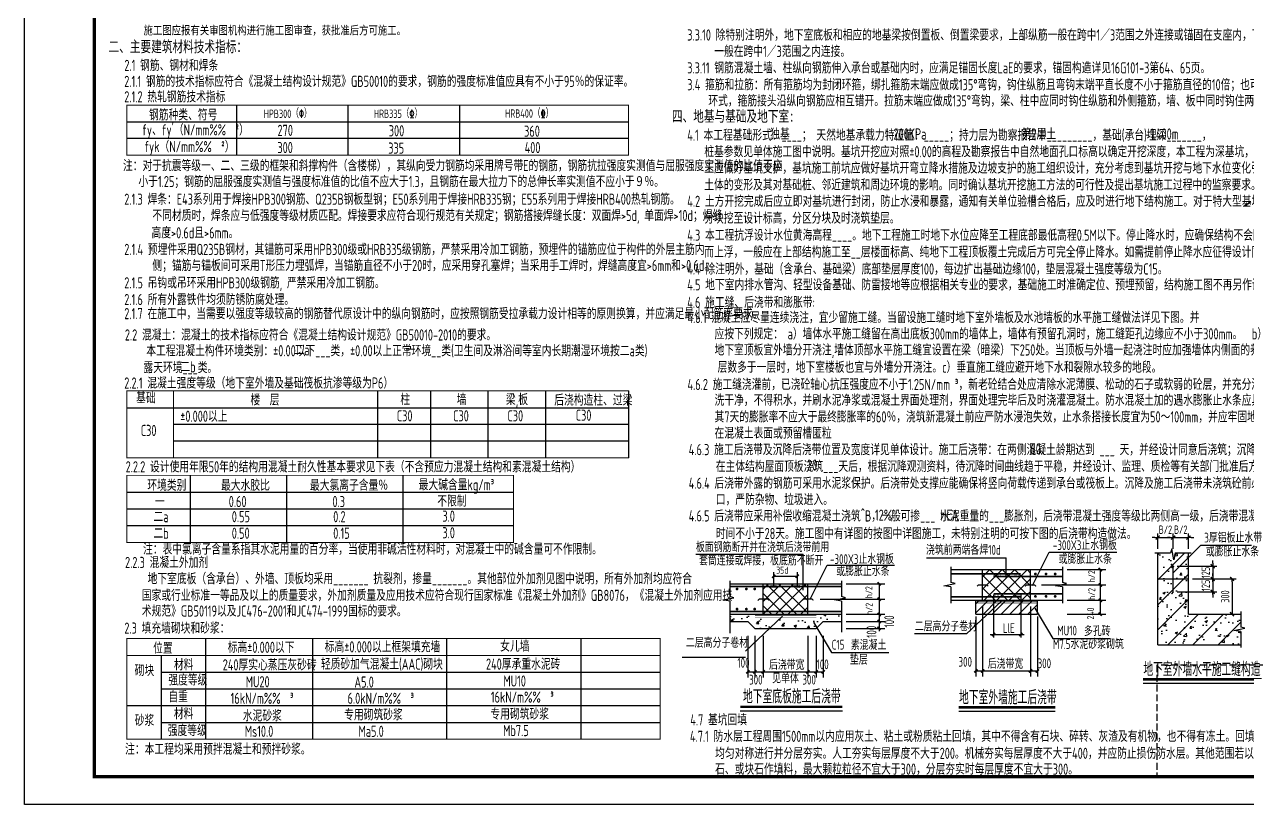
# Model space of a CAD drawing. Extents: x -2331248 to -1198620, y -977263 to -545844.
# Drawn here: x -2273240 to -2229393, y -765608 to -737648 of the extents above; entities that cross this region are included whole.
import ezdxf

# ---------------------------------------------------------------- set-up
doc = ezdxf.new("R2010")
doc.units = 0
doc.header["$LTSCALE"] = 1000
doc.header["$MEASUREMENT"] = 0
doc.linetypes.add('DASH', pattern=[0.35, 0.25, -0.1])
doc.layers.get('0').update_dxf_attribs({"linetype": 'CONTINUOUS'})
for name, color, linetype in [('PUB_TITLE', 4, 'CONTINUOUS'), ('t图框', 222, 'CONTINUOUS'), ('填充', 8, 'CONTINUOUS'), ('结-说明', 7, 'CONTINUOUS')]:
    doc.layers.add(name, color=color, linetype=linetype)
doc.styles.add('SM1', font='tssdeng.shx', dxfattribs={"width": 0.7, "bigfont": 'tssdchn.shx'})
doc.styles.add('SM2', font='SimSun.ttf', dxfattribs={"width": 0.7})
doc.styles.add('SM3', font='SIMHEI.TTF', dxfattribs={"width": 0.8})
doc.styles.add('TSSD_DIMENSION', font='Tssdeng.shx', dxfattribs={"width": 0.7, "bigfont": 'hztxt.shx'})

# ---------------------------------------------------------------- blocks, each defined once
blk = doc.blocks.new('_TSDBK')
blk.add_line((-1, 0), (0, 0))
at = {"const_width": 0.5}
blk.add_lwpolyline([(-0.7, -0.7), (0.7, 0.7)], dxfattribs=at)
blk = doc.blocks.new('ASDDA')
at = {"layer": 't图框', "linetype": 'DASH'}
for p, q in [((-295866, 3065618), (-315866, 3065618)), ((-315866, 3065618), (-315866, 3061618))]:
    blk.add_line(p, q, dxfattribs=at)
at = {"layer": 't图框'}
blk.add_line((-315866, 3061618), (-273366, 3061618), dxfattribs=at)

msp = doc.modelspace()

# ---------------------------------------------------------------- hatches: boundary and pattern name
at = {"layer": '填充'}
h = msp.add_hatch(dxfattribs=at)
h.set_pattern_fill('AR-CONC', color=256, scale=5, style=0)
h.set_pattern_definition([(50, (-1955896.9, 3047503.4), (910.92334, -79.69543), [95.25, -1047.75]), (355, (-1955896.9, 3047503.4), (-176.21413, 955.28321), [76.2, -838.2]), (100.451, (-1955821, 3047496.8), (734.7125, 875.58344), [80.95, -890.45]), (46.1842, (-1955896.9, 3047757.4), (1355.3952, -210.21164), [142.875, -1571.625]), (96.6356, (-1955783.9, 3047739.9), (1187.02117, 1237.1278), [121.425, -1335.675]), (351.184, (-1955896.9, 3047757.4), (1187.02303, 1237.1256), [114.3, -1257.3]), (21, (-1955769.9, 3047693.9), (758.0744, -511.32759), [95.25, -1047.75]), (326, (-1955769.9, 3047693.9), (309.01014, 920.93983), [76.2, -838.2]), (71.4514, (-1955706.7, 3047651.3), (1067.08245, 409.61429), [80.95, -890.45]), (37.5, (-1955896.88, 3047503.4), (15.443016, 422.775194), [0, -828.04, 0, -850.9, 0, -841.375]), (7.5, (-1955896.88, 3047503.4), (334.09831, 500.902874), [0, -485.14, 0, -808.99, 0, -320.675]), (327.5, (-1956180.1, 3047503.4), (677.952976, -28.64372), [0, -317.5, 0, -990.6, 0, -1314.45]), (317.5, (-1956307.1, 3047503.4), (740.64591, 127.132455), [0, -412.75, 0, -657.86, 0, -933.45])])
h.paths.add_polyline_path([(-2232031.1, -756838), (-2232111.1, -756438), (-2232151.1, -756588), (-2232612.8, -756588), (-2232612.8, -757522.6), (-2231512.8, -757522.6), (-2231512.8, -756588), (-2231991.1, -756588)])
h.paths.add_polyline_path([(-2232612.8, -757522.6), (-2232612.8, -758045.2), (-2232062.8, -757738.7), (-2232062.8, -757522.6)], flags=17)
h.paths.add_polyline_path([(-2232062.8, -757738.7), (-2232612.8, -758045.2), (-2232612.8, -759884.1), (-2229634.7, -759884.1), (-2229634.7, -759405.8), (-2229884.7, -759365.8), (-2229484.7, -759285.8), (-2229634.7, -759245.8), (-2229634.7, -758784.1), (-2231512.8, -758784.1), (-2231512.8, -757522.6), (-2232062.8, -757522.6)])
h = msp.add_hatch(dxfattribs=at)
h.set_pattern_fill('ANSI31', color=256, scale=200, style=0)
h.set_pattern_definition([(45, (-1955896.9, 3047503.4), (-449.01281, 449.01281), [])])
h.paths.add_polyline_path([(-2232031.1, -756838), (-2232111.1, -756438), (-2232151.1, -756588), (-2232612.8, -756588), (-2232612.8, -757522.6), (-2231512.8, -757522.6), (-2231512.8, -756588), (-2231991.1, -756588)])
h.paths.add_polyline_path([(-2232062.8, -757522.6), (-2232612.8, -757522.6), (-2232612.8, -759884.1), (-2229634.7, -759884.1), (-2229634.7, -759405.8), (-2229884.7, -759365.8), (-2229484.7, -759285.8), (-2229634.7, -759245.8), (-2229634.7, -758784.1), (-2231512.8, -758784.1), (-2231512.8, -757522.6), (-2231911, -757522.6), (-2232062.8, -757738.7)])
h.paths.add_polyline_path([(-2231911, -757522.6), (-2232062.8, -757738.7), (-2232062.8, -757522.6)], flags=17)
at = {"layer": '结-说明'}
h = msp.add_hatch(dxfattribs=at)
h.set_pattern_fill('ANSI37', color=256, scale=100, style=0)
h.set_pattern_definition([(45, (-1993253, -772235.26), (-224.5064, 224.5064), []), (135, (-1993253, -772235.26), (-224.5064, -224.5064), [])])
h.paths.add_polyline_path([(-2238043.3, -757333.7), (-2238043.3, -757187.7), (-2238888.7, -757187.7), (-2238888.7, -757333.7)])
h.paths.add_polyline_path([(-2238043.3, -757187.7), (-2238043.3, -757436), (-2237168.4, -757436), (-2237168.4, -757187.7)])
h.paths.add_polyline_path([(-2238043.3, -757436), (-2238043.3, -757333.7), (-2238888.7, -757333.7), (-2238888.7, -758167.7), (-2237520.3, -758167.7), (-2237520.3, -758287.7), (-2237168.4, -758287.7), (-2237168.4, -757436)])
h.paths.add_polyline_path([(-2237520.3, -758287.7), (-2237520.3, -758167.7), (-2238496.5, -758167.7), (-2238496.5, -758287.7)], flags=16)
h.paths.add_polyline_path([(-2238496.5, -758287.7), (-2238496.5, -758167.7), (-2238888.7, -758167.7), (-2238888.7, -758287.7)])
h = msp.add_hatch(dxfattribs=at)
h.set_pattern_fill('ANSI37', color=256, scale=100, style=0)
h.set_pattern_definition([(45, (-1992242.94, -772330.07), (-224.5064, 224.5064), []), (135, (-1992242.94, -772330.07), (-224.5064, -224.5064), [])])
h.paths.add_polyline_path([(-2246754.7, -757692.8), (-2246754.7, -757792.8), (-2246479, -757792.8), (-2246479, -757742.8), (-2246377.8, -757742.8), (-2246377.8, -757692.8)])
h.paths.add_polyline_path([(-2246377.8, -757692.8), (-2246377.8, -757742.8), (-2246288.6, -757742.8), (-2246288.6, -757792.8), (-2245632.8, -757792.8), (-2245632.8, -757742.8), (-2245531.6, -757742.8), (-2245531.6, -757692.8)])
h.paths.add_polyline_path([(-2245531.6, -757692.8), (-2245531.6, -757742.8), (-2245442.4, -757742.8), (-2245442.4, -757792.8), (-2245318.4, -757792.8), (-2245318.4, -757692.8)])
h.paths.add_polyline_path([(-2245318.4, -757692.8), (-2245318.4, -757792.8), (-2245154.7, -757792.8), (-2245154.7, -757692.8)])
h.paths.add_polyline_path([(-2245442.4, -757844.5), (-2245632.8, -757844.5), (-2245632.8, -757792.8), (-2246288.6, -757792.8), (-2246288.6, -757844.5), (-2246479, -757844.5), (-2246479, -757792.8), (-2246754.7, -757792.8), (-2246754.7, -758692.8), (-2245154.7, -758692.8), (-2245154.7, -757792.8), (-2245442.4, -757792.8)])
h.paths.add_polyline_path([(-2245154.7, -758792.8), (-2245154.7, -758692.8), (-2246754.7, -758692.8), (-2246754.7, -758792.8)])
h = msp.add_hatch(dxfattribs=at)
h.set_pattern_fill('AR-CONC', color=0, scale=5, style=0)
h.set_pattern_definition([(50, (-2095139.94, -814700.9), (910.9233, -79.6954), [95.25, -1047.75]), (355, (-2095139.9, -814700.9), (-176.214, 955.283), [76.2, -838.2]), (100.451, (-2095064, -814707.55), (734.7125, 875.5834), [80.95, -890.45]), (46.1842, (-2095139.9, -814446.9), (1355.395, -210.212), [142.875, -1571.625]), (96.6356, (-2095027, -814464.4), (1187.021, 1237.128), [121.425, -1335.675]), (351.184, (-2095140, -814446.9), (1187.023, 1237.126), [114.3, -1257.3]), (21, (-2095012.94, -814510.4), (758.0744, -511.3276), [95.25, -1047.75]), (326, (-2095012.9, -814510.4), (309.01, 920.94), [76.2, -838.2]), (71.4514, (-2094949.8, -814553), (1067.0825, 409.6143), [80.95, -890.45]), (37.5, (-2095139.94, -814700.9), (15.443, 422.7752), [0, -828.04, 0, -850.9, 0, -841.375]), (7.5, (-2095139.94, -814700.9), (334.0983, 500.9029), [0, -485.14, 0, -808.99, 0, -320.675]), (327.5, (-2095423.15, -814700.9), (677.953, -28.6437), [0, -317.5, 0, -990.6, 0, -1314.45]), (317.5, (-2095550.15, -814700.9), (740.646, 127.1325), [0, -412.75, 0, -657.86, 0, -933.45])])
h.paths.add_polyline_path([(-2247054.7, -758902.6), (-2247054.7, -758792.8), (-2247954.7, -758792.8), (-2247954.7, -759042.8), (-2247304.7, -759042.8), (-2247054.7, -759292.8), (-2246528.6, -759292.8), (-2246118.4, -758902.6)])
h.paths.add_polyline_path([(-2246118.4, -758902.6), (-2246528.6, -759292.8), (-2244854.7, -759292.8), (-2244604.7, -759042.8), (-2243954.7, -759042.8), (-2243954.7, -758792.8), (-2244854.7, -758792.8), (-2244854.7, -758902.6)])

# ---------------------------------------------------------------- linework, layer by layer
at = {"color": 0, "linetype": 'ByBlock'}
for p, q in [((-2232612.8, -756438), (-2232612.8, -755890.3)), ((-2232062.8, -756438), (-2232062.8, -755890.3)), ((-2232062.8, -756438), (-2232062.8, -755890.3)), ((-2231512.8, -756438), (-2231512.8, -755890.3)), ((-2232712.8, -756040.3), (-2232812.8, -756040.3)), ((-2232612.8, -756040.3), (-2232062.8, -756040.3)), ((-2232162.8, -756040.3), (-2232262.8, -756040.3)), ((-2232062.8, -756040.3), (-2231512.8, -756040.3)), ((-2231962.8, -756040.3), (-2231862.8, -756040.3)), ((-2231412.8, -756040.3), (-2231312.8, -756040.3)), ((-2231912.8, -757060.4), (-2230491.3, -757060.4)), ((-2230641.3, -756960.4), (-2230641.3, -756860.4)), ((-2230641.3, -757060.4), (-2230641.3, -757522.6)), ((-2231362.8, -757522.6), (-2230491.3, -757522.6)), ((-2231362.8, -757522.6), (-2230491.3, -757522.6)), ((-2231212.8, -757522.6), (-2229797.1, -757522.6)), ((-2230641.3, -757422.6), (-2230641.3, -757322.6)), ((-2230641.3, -757522.6), (-2230641.3, -757984.9)), ((-2230641.3, -757622.6), (-2230641.3, -757722.6)), ((-2229947.1, -757622.6), (-2229947.1, -758684.1)), ((-2231912.8, -757984.9), (-2230491.3, -757984.9)), ((-2230641.3, -758084.9), (-2230641.3, -758184.9)), ((-2230834.1, -758784.1), (-2229797.1, -758784.1))]:
    msp.add_line(p, q, dxfattribs=at)
at = {"const_width": 35}
for points in [[(-2265630.9, -740536.8), (-2265630.9, -742336.8)], [(-2269565.8, -741136.8), (-2251590.2, -741136.8)], [(-2267892.6, -750802.7), (-2267892.6, -753183)], [(-2260589.1, -750802.7), (-2260589.1, -753183)], [(-2269565.8, -751383), (-2251590.2, -751383)], [(-2267294, -753828.2), (-2267294, -756219.1)], [(-2269565.8, -754408.5), (-2255709.4, -754408.5)], [(-2266744.7, -759681.6), (-2266744.7, -763261.8)]]:
    msp.add_lwpolyline(points, dxfattribs=at)
at = {"layer": 'PUB_TITLE'}
msp.add_lwpolyline([(-2273240.2, -765608.1), (-2273240.2, -706208.1), (-2189140.2, -706208.1), (-2189140.2, -765608.1)], close=True, dxfattribs=at)
at = {"layer": 'PUB_TITLE', "const_width": 120}
msp.add_lwpolyline([(-2270740.2, -707208.1), (-2190140.2, -707208.1), (-2190140.2, -764608.1), (-2270740.2, -764608.1)], close=True, dxfattribs=at)
at = {"layer": '结-说明', "color": 7}
for p, q in [((-2265630.9, -742336.8), (-2265630.9, -740536.8)), ((-2261630.9, -742336.8), (-2261630.9, -740536.8)), ((-2257630.9, -742336.8), (-2257630.9, -740536.8)), ((-2269565.8, -741136.8), (-2251590.2, -741136.8)), ((-2251590.2, -741736.8), (-2269565.8, -741736.8)), ((-2260589.1, -750802.7), (-2260589.1, -753183)), ((-2258688.3, -750802.7), (-2258688.3, -753183)), ((-2256626.1, -750802.7), (-2256626.1, -753183)), ((-2254558.4, -750802.7), (-2254558.4, -753183)), ((-2251590.2, -750783), (-2251590.2, -753183)), ((-2269565.8, -751383), (-2251590.2, -751383)), ((-2251590.2, -751983), (-2267892.6, -751983)), ((-2251590.2, -752583), (-2267892.6, -752583)), ((-2267294, -753828.2), (-2267294, -756219.1)), ((-2263843.8, -753828.2), (-2263843.8, -756219.1)), ((-2259674.5, -753828.2), (-2259674.5, -756219.1)), ((-2269565.8, -754408.5), (-2255709.4, -754408.5)), ((-2269565.8, -755008.5), (-2255709.4, -755008.5)), ((-2269565.8, -755608.5), (-2255709.4, -755608.5)), ((-2266744.7, -759681.6), (-2266744.7, -763261.8)), ((-2262919.6, -759681.6), (-2262919.6, -763261.8)), ((-2262919.6, -759681.6), (-2262919.6, -763261.8)), ((-2258104.2, -759681.6), (-2258104.2, -763261.8)), ((-2253288.7, -759681.6), (-2253288.7, -763261.8)), ((-2268342.4, -760261.8), (-2268342.4, -763261.8)), ((-2268342.4, -760861.8), (-2250446.8, -760861.8)), ((-2268342.4, -761461.8), (-2250446.8, -761461.8)), ((-2269565.8, -762061.8), (-2250446.8, -762061.8)), ((-2268342.4, -762661.8), (-2250446.8, -762661.8))]:
    msp.add_line(p, q, dxfattribs=at)
at = {"layer": '结-说明'}
for p, q in [((-2229506.4, -744148.9), (-2229273.4, -743991.7)), ((-2229506.4, -744148.9), (-2229390.5, -744148.9)), ((-2231062.8, -756315.5), (-2232062.8, -757298.1)), ((-2231062.8, -756315.5), (-2229254.5, -756315.5)), ((-2249170.5, -756637.4), (-2245318.4, -756637.4)), ((-2245318.4, -757921.7), (-2245318.4, -756637.4)), ((-2240896.3, -756759.7), (-2238043.3, -756759.7)), ((-2238043.3, -757468.9), (-2238043.3, -756759.7)), ((-2237107.6, -757755.6), (-2236499.6, -756560.7)), ((-2236499.6, -756560.7), (-2234076.8, -756560.7)), ((-2232712.8, -756588), (-2232151.1, -756588)), ((-2232612.8, -759884.1), (-2232612.8, -756588)), ((-2232111.1, -756438), (-2232151.1, -756588)), ((-2232031.1, -756838), (-2232111.1, -756438)), ((-2231991.1, -756588), (-2232031.1, -756838)), ((-2231991.1, -756588), (-2231412.8, -756588)), ((-2231512.8, -758784.1), (-2231512.8, -756588)), ((-2245075.8, -758242.8), (-2244467.8, -757032.5)), ((-2244467.8, -757032.5), (-2242045, -757032.5)), ((-2240028.6, -757087.7), (-2240028.6, -757649.4)), ((-2240028.6, -757187.7), (-2236028.6, -757187.7)), ((-2238888.7, -758287.7), (-2238888.7, -757187.7)), ((-2237168.4, -758287.7), (-2237168.4, -757187.7)), ((-2236028.6, -757087.7), (-2236028.6, -757649.4)), ((-2235855.2, -757187.7), (-2234474, -757187.7)), ((-2234674, -757187.7), (-2234674, -758787.7)), ((-2232062.8, -757060.4), (-2232116.7, -756984.3)), ((-2232062.8, -757984.9), (-2232062.8, -757060.4)), ((-2247954.7, -757592.8), (-2247954.7, -758154.5)), ((-2246379.8, -757425.2), (-2245531.6, -757425.2)), ((-2246377.8, -757792.8), (-2246377.8, -757285)), ((-2245531.6, -757792.8), (-2245531.6, -757285)), ((-2243954.7, -757592.8), (-2243954.7, -758154.5)), ((-2239878.6, -757689.4), (-2240028.6, -757649.4)), ((-2235878.6, -757689.4), (-2236028.6, -757649.4)), ((-2232612.8, -757522.6), (-2231512.8, -757522.6)), ((-2247954.7, -757692.8), (-2243954.7, -757692.8)), ((-2246754.7, -758792.8), (-2246754.7, -757692.8)), ((-2245154.7, -758792.8), (-2245154.7, -757692.8)), ((-2243781.3, -757692.8), (-2242400.2, -757692.8)), ((-2242600.2, -757692.8), (-2242600.2, -759389.5)), ((-2240278.6, -757769.4), (-2239878.6, -757689.4)), ((-2240028.6, -757809.4), (-2240278.6, -757769.4)), ((-2240028.6, -757809.4), (-2240028.6, -758387.7)), ((-2238496.5, -758090.4), (-2238496.5, -759622.6)), ((-2237520.3, -758090.4), (-2237520.3, -759622.6)), ((-2236778.3, -757737.7), (-2234474, -757737.7)), ((-2236278.6, -757769.4), (-2235878.6, -757689.4)), ((-2236028.6, -757809.4), (-2236278.6, -757769.4)), ((-2236028.6, -757809.4), (-2236028.6, -758387.7)), ((-2232062.8, -757984.9), (-2232116.7, -758060.9)), ((-2248204.7, -758274.5), (-2247804.7, -758194.5)), ((-2247954.7, -758314.5), (-2248204.7, -758274.5)), ((-2247804.7, -758194.5), (-2247954.7, -758154.5)), ((-2247954.7, -758314.5), (-2247954.7, -759461.1)), ((-2244715.8, -758242.8), (-2242400.2, -758242.8)), ((-2244204.7, -758274.5), (-2243804.7, -758194.5)), ((-2243954.7, -758314.5), (-2244204.7, -758274.5)), ((-2243804.7, -758194.5), (-2243954.7, -758154.5)), ((-2243954.7, -758314.5), (-2243954.7, -759431.5)), ((-2240028.6, -758287.7), (-2236028.6, -758287.7)), ((-2238227.5, -758332.9), (-2239462.3, -759484.3)), ((-2239128.6, -758787.7), (-2239128.6, -758287.7)), ((-2238888.7, -758513.9), (-2238888.7, -761016.9)), ((-2237168.4, -758513.9), (-2237168.4, -761016.9)), ((-2236928.6, -758787.7), (-2236928.6, -758287.7)), ((-2235855.2, -758287.7), (-2234474, -758287.7)), ((-2243954.7, -758792.8), (-2247954.7, -758792.8)), ((-2246063.5, -758850.4), (-2247388.4, -760110.7)), ((-2242400.2, -758792.8), (-2243781.3, -758792.8)), ((-2239128.6, -758787.7), (-2236928.6, -758787.7)), ((-2239128.6, -758871), (-2239128.6, -761016.9)), ((-2237021.1, -758571.9), (-2236376.7, -759651.1)), ((-2236928.6, -758871), (-2236928.6, -761016.9)), ((-2235855.2, -758787.7), (-2234474, -758787.7)), ((-2231512.8, -758784.1), (-2229634.7, -758784.1)), ((-2229634.7, -758684.1), (-2229634.7, -759245.8)), ((-2247954.7, -759042.8), (-2247304.7, -759042.8)), ((-2247054.7, -759292.8), (-2247304.7, -759042.8)), ((-2247054.7, -759292.8), (-2244854.7, -759292.8)), ((-2244947.2, -759077), (-2244302.8, -760156.1)), ((-2244854.7, -759292.8), (-2244604.7, -759042.8)), ((-2244604.7, -759042.8), (-2243954.7, -759042.8)), ((-2243781.3, -759043.6), (-2242400.2, -759043.6)), ((-2243781.3, -759292.8), (-2242400.2, -759292.8)), ((-2229884.7, -759365.8), (-2229484.7, -759285.8)), ((-2229634.7, -759405.8), (-2229884.7, -759365.8)), ((-2229484.7, -759285.8), (-2229634.7, -759245.8)), ((-2229634.7, -759405.8), (-2229634.7, -759984.1)), ((-2247304.7, -759563.9), (-2247304.7, -761053.8)), ((-2247054.7, -759563.9), (-2247054.7, -761053.8)), ((-2246754.7, -759563.9), (-2246754.7, -761053.8)), ((-2245154.7, -759563.9), (-2245154.7, -761053.8)), ((-2244854.7, -759563.9), (-2244854.7, -761053.8)), ((-2244604.7, -759563.9), (-2244604.7, -761053.8)), ((-2239462.3, -759484.3), (-2241331.3, -759484.3)), ((-2238620.8, -759513.8), (-2237396.7, -759513.8)), ((-2236376.7, -759651.1), (-2234320.4, -759651.1)), ((-2244302.8, -760156.1), (-2242246.5, -760156.1)), ((-2232612.8, -759884.1), (-2229634.7, -759884.1)), ((-2247388.4, -760334.7), (-2249665.4, -760334.7)), ((-2247304.7, -760853.8), (-2244604.7, -760853.8)), ((-2239128.6, -760816.9), (-2236928.6, -760816.9)), ((-2228891.6, -761269.2), (-2233140.1, -761269.2)), ((-2243916.3, -762257.6), (-2247578.7, -762257.6)), ((-2236287, -762276.9), (-2239747, -762276.9))]:
    msp.add_line(p, q, dxfattribs=at)
at = {"layer": '结-说明', "color": 0}
for p, q in [((-2239128.6, -758733.6), (-2238682.7, -758287.7)), ((-2239128.6, -758415.4), (-2239000.9, -758287.7)), ((-2238864.5, -758787.7), (-2238364.5, -758287.7)), ((-2238546.3, -758787.7), (-2238046.3, -758287.7)), ((-2238228.1, -758787.7), (-2237728.1, -758287.7)), ((-2237909.9, -758787.7), (-2237409.9, -758287.7)), ((-2237591.7, -758787.7), (-2237091.7, -758287.7)), ((-2237273.5, -758787.7), (-2236928.6, -758442.8))]:
    msp.add_line(p, q, dxfattribs=at)
at = {"layer": '结-说明', "color": 7, "const_width": 35}
for points in [[(-2251590.2, -742336.8), (-2269565.8, -742336.8), (-2269565.8, -740536.8), (-2251590.2, -740536.8), (-2251590.2, -742336.8)], [(-2269565.8, -753183), (-2269565.8, -750783), (-2251590.2, -750783), (-2251590.2, -753183), (-2269565.8, -753183)], [(-2269565.8, -756219.1), (-2269565.8, -753808.5), (-2255709.4, -753808.5), (-2255709.4, -756219.1), (-2269565.8, -756219.1)], [(-2269565.8, -763261.8), (-2269565.8, -759661.8), (-2250446.8, -759661.8), (-2250446.8, -763261.8), (-2269565.8, -763261.8)], [(-2269565.8, -760261.8), (-2250446.8, -760261.8)]]:
    msp.add_lwpolyline(points, dxfattribs=at)
at = {"layer": '结-说明'}
for points, const_width in [([(-2234617.2, -757244.6), (-2234730.9, -757130.9)], 60), ([(-2232116.7, -756984.3), (-2232062.8, -757060.4), (-2232062.8, -757984.9), (-2232116.7, -758060.9)], 40), ([(-2246323, -757368.3), (-2246436.6, -757482)], 60), ([(-2245482.9, -757368.3), (-2245596.6, -757482)], 60), ([(-2242543.4, -757749.7), (-2242657, -757636)], 60), ([(-2240028.6, -757333.7), (-2237520.3, -757333.7)], 60), ([(-2238500, -757436), (-2236028.6, -757436)], 60), ([(-2238495.9, -757436), (-2238495.9, -757341.9)], 10), ([(-2238464.5, -757436), (-2238464.5, -757341.9)], 10), ([(-2238424.8, -757436), (-2238424.8, -757341.9)], 10), ([(-2238385.1, -757436), (-2238385.1, -757341.9)], 10), ([(-2238345.4, -757436), (-2238345.4, -757341.9)], 10), ([(-2238305.7, -757436), (-2238305.7, -757341.9)], 10), ([(-2238266, -757436), (-2238266, -757341.9)], 10), ([(-2237756.2, -757436), (-2237756.2, -757341.9)], 10), ([(-2237724.7, -757436), (-2237724.7, -757341.9)], 10), ([(-2237685.1, -757436), (-2237685.1, -757341.9)], 10), ([(-2237645.4, -757436), (-2237645.4, -757341.9)], 10), ([(-2237605.7, -757436), (-2237605.7, -757341.9)], 10), ([(-2237566, -757436), (-2237566, -757341.9)], 10), ([(-2237526.3, -757436), (-2237526.3, -757341.9)], 10), ([(-2234617.2, -757794.6), (-2234730.9, -757680.9)], 60), ([(-2232612.8, -757522.6), (-2231512.8, -757522.6)], 30), ([(-2247954.7, -757792.8), (-2245531.6, -757792.8)], 60), ([(-2245531.6, -757792.8), (-2243954.7, -757792.8)], 60), ([(-2238888.7, -757737.7), (-2239038.7, -757737.7), (-2239088.7, -757787.7)], 40), ([(-2238888.7, -757737.7), (-2238738.7, -757737.7), (-2238688.7, -757787.7)], 40), ([(-2238500, -758059.8), (-2236028.6, -758059.8)], 60), ([(-2238496.5, -758164.5), (-2238496.5, -758070.4)], 10), ([(-2238465, -758164.5), (-2238465, -758070.4)], 10), ([(-2238425.3, -758164.5), (-2238425.3, -758070.4)], 10), ([(-2238385.6, -758164.5), (-2238385.6, -758070.4)], 10), ([(-2238346, -758164.5), (-2238346, -758070.4)], 10), ([(-2238306.3, -758164.5), (-2238306.3, -758070.4)], 10), ([(-2238266.6, -758164.5), (-2238266.6, -758070.4)], 10), ([(-2237750.2, -758164.5), (-2237750.2, -758070.4)], 10), ([(-2237718.7, -758164.5), (-2237718.7, -758070.4)], 10), ([(-2237679, -758164.5), (-2237679, -758070.4)], 10), ([(-2237639.3, -758164.5), (-2237639.3, -758070.4)], 10), ([(-2237599.7, -758164.5), (-2237599.7, -758070.4)], 10), ([(-2237560, -758164.5), (-2237560, -758070.4)], 10), ([(-2237520.3, -758164.5), (-2237520.3, -758070.4)], 10), ([(-2237172.3, -757737.7), (-2237322.3, -757737.7), (-2237372.3, -757787.7)], 40), ([(-2237172.3, -757737.7), (-2237022.3, -757737.7), (-2236972.3, -757787.7)], 40), ([(-2246750.8, -758242.8), (-2246900.8, -758242.8), (-2246950.8, -758292.8)], 40), ([(-2246750.8, -758242.8), (-2246600.8, -758242.8), (-2246550.8, -758292.8)], 40), ([(-2245158.6, -758242.8), (-2245308.6, -758242.8), (-2245358.6, -758292.8)], 40), ([(-2245158.6, -758242.8), (-2245008.6, -758242.8), (-2244958.6, -758292.8)], 40), ([(-2242543.4, -758299.7), (-2242657, -758186)], 60), ([(-2240028.6, -758167.7), (-2237515.8, -758167.7)], 60), ([(-2239102.1, -758327.9), (-2236928.6, -758327.9)], 20), ([(-2239102.1, -758381.5), (-2236928.6, -758381.5)], 20), ([(-2234617.2, -758344.6), (-2234730.9, -758230.9)], 60), ([(-2247954.7, -758692.8), (-2243954.7, -758692.8)], 60), ([(-2247054.7, -758842), (-2244854.7, -758842)], 20), ([(-2247054.7, -758902.6), (-2244854.7, -758902.6)], 20), ([(-2242543.4, -758849.7), (-2242657, -758736)], 60), ([(-2242543.4, -759100.5), (-2242657, -758986.8)], 60), ([(-2234617.2, -758844.6), (-2234730.9, -758730.9)], 60), ([(-2242543.4, -759349.7), (-2242657, -759236)], 60), ([(-2238439.6, -759457), (-2238553.3, -759570.6)], 60), ([(-2237463.5, -759457), (-2237577.1, -759570.6)], 60), ([(-2239071.7, -760760.1), (-2239185.4, -760873.7)], 60), ([(-2238831.9, -760760.1), (-2238945.5, -760873.7)], 60), ([(-2237111.6, -760760.1), (-2237225.2, -760873.7)], 60), ([(-2236871.7, -760760.1), (-2236985.4, -760873.7)], 60), ([(-2247247.9, -760797), (-2247361.5, -760910.6)], 60), ([(-2246997.9, -760797), (-2247111.5, -760910.6)], 60), ([(-2246697.9, -760797), (-2246811.5, -760910.6)], 60), ([(-2245097.9, -760797), (-2245211.5, -760910.6)], 60), ([(-2244797.9, -760797), (-2244911.5, -760910.6)], 60), ([(-2244547.9, -760797), (-2244661.5, -760910.6)], 60), ([(-2233140.1, -761119.2), (-2228891.6, -761119.2)], 90), ([(-2247578.7, -762107.6), (-2243916.3, -762107.6)], 90), ([(-2239747, -762126.9), (-2236287, -762126.9)], 90)]:
    msp.add_lwpolyline(points, dxfattribs=dict(at, const_width=const_width))
at = {"layer": '结-说明', "const_width": 50}
for points in [[(-2237021.3, -757344.4, -1), (-2236971.3, -757344.4, -1)], [(-2236641.3, -757344.4, -1), (-2236591.3, -757344.4, -1)], [(-2236314.3, -757344.4, -1), (-2236264.3, -757344.4, -1)], [(-2247719.3, -757880.6, 1), (-2247669.3, -757880.6, 1)], [(-2247383.3, -757880.6, 1), (-2247333.3, -757880.6, 1)], [(-2247086.6, -757880.6, 1), (-2247036.6, -757880.6, 1)], [(-2237021.3, -758148.4, -1), (-2236971.3, -758148.4, -1)], [(-2236641.3, -758148.4, -1), (-2236591.3, -758148.4, -1)], [(-2236314.3, -758148.4, -1), (-2236264.3, -758148.4, -1)], [(-2247719.3, -758603.6, 1), (-2247669.3, -758603.6, 1)], [(-2247383.3, -758603.6, 1), (-2247333.3, -758603.6, 1)], [(-2247086.6, -758603.6, 1), (-2247036.6, -758603.6, 1)]]:
    msp.add_lwpolyline(points, format="xyb", close=True, dxfattribs=at)
at = {"layer": '结-说明', "const_width": 10}
for points in [[(-2246479, -757844.5), (-2246288.6, -757844.5), (-2246288.6, -757742.8), (-2246479, -757742.8)], [(-2245632.8, -757844.5), (-2245442.4, -757844.5), (-2245442.4, -757742.8), (-2245632.8, -757742.8)]]:
    msp.add_lwpolyline(points, close=True, dxfattribs=at)

# ---------------------------------------------------------------- block references
at = {"color": 0, "linetype": 'ByBlock', "xscale": 100, "yscale": 100, "zscale": 100}
for p in [(-2232612.8, -756040.3), (-2232062.8, -756040.3)]:
    msp.add_blockref('_TSDBK', p, dxfattribs=at)
for p, rotation in [((-2232062.8, -756040.3), 180), ((-2231512.8, -756040.3), 180), ((-2230641.3, -757060.4), 270), ((-2230641.3, -757522.6), 270), ((-2230641.3, -757522.6), 90), ((-2229947.1, -757522.6), 90), ((-2230641.3, -757984.9), 90), ((-2229947.1, -758784.1), 270)]:
    msp.add_blockref('_TSDBK', p, dxfattribs=dict(at, rotation=rotation))
at = {"lineweight": -3, "xscale": 1.000013566343114, "yscale": 1.000013566634152, "zscale": 1.000013566083812}
msp.add_blockref('ASDDA', (-1916770.9, -3826268), dxfattribs=at)

# ---------------------------------------------------------------- texts
at = {"color": 7, "linetype": 'ByBlock', "char_height": 300, "attachment_point": 5, "style": 'SM1'}
for insert in [(-2232337.8, -755755.7), (-2231787.8, -755755.7)]:
    msp.add_mtext('\\A1;B/2', dxfattribs=dict(at, insert=insert))
at = {"color": 7, "linetype": 'ByBlock', "char_height": 300, "attachment_point": 5, "rotation": 90}
for s, insert, style in [('\\A1;125', (-2230891.3, -757291.5), 'TSSD_DIMENSION'), ('\\A1;125', (-2230891.3, -757753.7), 'TSSD_DIMENSION'), ('\\A1;300', (-2230197.1, -758153.4), 'SM1')]:
    msp.add_mtext(s, dxfattribs=dict(at, insert=insert, style=style))
at = {"layer": '结-说明', "color": 7}
for s, height, style, width, p in [('施工图应报有关审图机构进行施工图审查，获批准后方可施工。', 300, 'SM3', 0.8, (-2268970.3, -738006.7)), ('3.3.10 除特别注明外，地下室底板和相应的地基梁按倒置板、倒置梁要求，上部纵筋一般在跨中1／3范围之外连接或锚固在支座内，下部纵筋', 400, 'SM1', 0.7, (-2249479.5, -738225.2)), ('一般在跨中1／3范围之内连接。', 400, 'SM1', 0.7, (-2248511.1, -738812.5)), ('2.1 钢筋、钢材和焊条', 400, 'SM1', 0.7, (-2269659.7, -739313.4)), ('3.3.11 钢筋混凝土墙、柱纵向钢筋伸入承台或基础内时，应满足锚固长度LaE的要求，锚固构造详见16G101-3第64、65页。', 400, 'SM1', 0.7, (-2249479.5, -739403.1)), ('2.1.1 钢筋的技术指标应符合《混凝土结构设计规范》GB50010的要求，钢筋的强度标准值应具有不小于95％的保证率。', 400, 'SM1', 0.7, (-2269661.8, -739886.6)), ('3.4 箍筋和拉筋：所有箍筋均为封闭环箍，绑扎箍筋末端应做成135%%D弯钩，钩住纵筋且弯钩末端平直长度不小于箍筋直径的10倍；也可焊成封闭', 400, 'SM1', 0.7, (-2249479.5, -740006.4)), ('2.1.2 热轧钢筋技术指标', 400, 'SM1', 0.7, (-2269661.8, -740439.8)), ('环式，箍筋接头沿纵向钢筋应相互错开。拉筋末端应做成135%%d弯钩，梁、柱中应同时钩住纵筋和外侧箍筋，墙、板中同时钩住两方向纵筋。', 400, 'SM1', 0.7, (-2248724.2, -740583.5)), ('钢筋种类、符号', 400, 'SM1', 0.7, (-2268773.9, -741087.2)), ('HPB300（%%130）', 300, 'SM1', 0.7, (-2264661.3, -740998.2)), ('HRB335（%%131）', 300, 'SM1', 0.7, (-2260712.8, -740998.2)), ('HRB400（%%132）', 300, 'SM1', 0.7, (-2256007.6, -740990.5)), ("fy、fy'（N/mm%%  %%1402%%141）", 400, 'SM1', 0.7, (-2269021.2, -741623)), ('270', 400, 'SM1', 0.7, (-2264167.7, -741642.8)), ('300', 400, 'SM1', 0.7, (-2260179.4, -741657.1)), ('360', 400, 'SM1', 0.7, (-2255327.7, -741672.6)), ('4.1 本工程基础形式：____； 天然地基承载力特征值：_____；持力层为勘察报告中_________，基础(承台)埋深_______，', 400, 'SM1', 0.7, (-2249479.5, -741814.5)), ('fyk（N/mm%%  %%1402%%141）', 400, 'SM1', 0.7, (-2268942.8, -742225.9)), ('300', 400, 'SM1', 0.7, (-2264172.4, -742260.4)), ('335', 400, 'SM1', 0.7, (-2260198, -742279)), ('400', 400, 'SM1', 0.7, (-2255309, -742260.4)), ('桩基参数见单体施工图中说明。基坑开挖应对照%%P0.00的高程及勘察报告中自然地面孔口标高以确定开挖深度，本工程为深基坑，基坑开挖施', 400, 'SM1', 0.7, (-2248867.9, -742407.9)), ('注：对于抗震等级一、二、三级的框架和斜撑构件（含楼梯），其纵向受力钢筋均采用牌号带E的钢筋，钢筋抗拉强度实测值与屈服强度实测值的比值不应', 400, 'SM1', 0.7, (-2269708.5, -742907.1)), ('工应做好基坑支护，基坑施工前坑应做好基坑开弯立降水措施及边坡支护的施工组织设计，充分考虑到基坑开挖与地下水位变化引起的基坑内外', 400, 'SM1', 0.7, (-2248867.9, -742992.7)), ('小于1.25；钢筋的屈服强度实测值与强度标准值的比值不应大于1.3，且钢筋在最大拉力下的总伸长率实测值不应小于９％。', 400, 'SM1', 0.7, (-2269155.1, -743478.2)), ('土体的变形及其对基础桩、邻近建筑和周边环境的影响。同时确认基坑开挖施工方法的可行性及提出基坑施工过程中的监察要求。', 400, 'SM1', 0.7, (-2248867.9, -743597.5)), ('2.1.3 焊条：E43系列用于焊接HPB300钢筋、Q235B钢板型钢；E50系列用于焊接HRB335钢；E55系列用于焊接HRB400热轧钢筋。', 400, 'SM1', 0.7, (-2269661.8, -744111.5)), ('4.2 土方开挖完成后应立即对基坑进行封闭，防止水浸和暴露，通知有关单位验槽合格后，应及时进行地下结构施工。对于特大型基坑工程，宜分区', 400, 'SM1', 0.7, (-2249479.5, -744185.9)), ('不同材质时，焊条应与低强度等级材质匹配。焊接要求应符合现行规范有关规定；钢筋搭接焊缝长度：双面焊>5d, 单面焊>10d；焊缝', 400, 'SM1', 0.7, (-2268653.9, -744695.7)), ('分块挖至设计标高，分区分块及时浇筑垫层。', 400, 'SM1', 0.7, (-2248867.9, -744790)), ('高度>0.6d且>6mm。', 400, 'SM1', 0.7, (-2268684.8, -745314.2)), ('4.3 本工程抗浮设计水位黄海高程____。地下工程施工时地下水位应降至工程底部最低高程0.5M以下。停止降水时，应确保结构不会因水浮力', 400, 'SM1', 0.7, (-2249479.5, -745400.1)), ('2.1.4 预埋件采用Q235B钢材，其锚筋可采用HPB300级或HRB335级钢筋，严禁采用冷加工钢筋，预埋件的锚筋应位于构件的外层主筋内', 400, 'SM1', 0.7, (-2269661.8, -745909.6)), ('而上浮，一般应在上部结构施工至__层楼面标高、纯地下工程顶板覆土完成后方可完全停止降水。如需提前停止降水应征得设计同意。  ', 400, 'SM1', 0.7, (-2248867.9, -746002.4)), ('侧；锚筋与锚板间可采用T形压力埋弧焊，当锚筋直径不小于20时，应采用穿孔塞焊；当采用手工焊时，焊缝高度宜>6mm和>0.6d。', 400, 'SM1', 0.7, (-2268653.9, -746486)), ('4.4 除注明外，基础（含承台、基础梁）底部垫层厚度100，每边扩出基础边缘100，垫层混凝土强度等级为C15。', 400, 'SM1', 0.7, (-2249479.5, -746612.2)), ('2.1.5 吊钩或吊环采用HPB300级钢筋, 严禁采用冷加工钢筋。  ', 400, 'SM1', 0.7, (-2269661.8, -747108.2)), ('4.5 地下室内排水管沟、轻型设备基础、防雷接地等应根据相关专业的要求，基础施工时准确定位、预埋预留，结构施工图不再另作说明。', 400, 'SM1', 0.7, (-2249479.5, -747178.6)), ('2.1.6 所有外露铁件均须防锈防腐处理。', 400, 'SM1', 0.7, (-2269661.8, -747708.3)), ('4.6 施工缝、后浇带和膨胀带:', 400, 'SM1', 0.7, (-2249479.5, -747808.8)), ('2.1.7 在施工中，当需要以强度等级较高的钢筋替代原设计中的纵向钢筋时，应按照钢筋受拉承载力设计相等的原则换算，并应满足最小配筋率要求。', 400, 'SM1', 0.7, (-2269661.8, -748211.8)), ('4.6.1 混凝土应尽量连续浇注，宜少留施工缝。当留设施工缝时地下室外墙板及水池墙板的水平施工缝做法详见下图。并', 400, 'SM1', 0.7, (-2249471, -748349.8)), ('2.2 混凝土：混凝土的技术指标应符合《混凝土结构设计规范》GB50010-2010的要求。', 400, 'SM1', 0.7, (-2269639.4, -748975.9, 47518.1)), ('应按下列规定： a）墙体水平施工缝留在高出底板300mm的墙体上，墙体有预留孔洞时，施工缝距孔边缘应不小于300mm。  b）', 400, 'SM1', 0.7, (-2248500.7, -748937.4)), ('   本工程混凝土构件环境类别：±0.00以下___类，±0.00以上正常环境__类(卫生间及淋浴间等室内长期潮湿环境按二a类)', 400, 'SM1', 0.7, (-2269383.7, -749541.9, 47518.1)), ('地下室顶板宜外墙分开浇注,墙体顶部水平施工缝宜设置在梁（暗梁）下250处。当顶板与外墙一起浇注时应加强墙体内侧面的养护。地下', 400, 'SM1', 0.7, (-2248500.7, -749514.5)), ('露天环境___类。', 400, 'SM1', 0.7, (-2268973.8, -750146.7, 47518.1)), ('  层数多于一层时，地下室楼板也宜与外墙分开浇注。c）垂直施工缝应避开地下水和裂隙水较多的地段。', 400, 'SM1', 0.7, (-2248730.9, -750133.9)), ('2.2.1 混凝土强度等级（地下室外墙及基础筏板抗渗等级为P6）', 400, 'SM1', 0.7, (-2269661.8, -750699.3)), ('4.6.2 施工缝浇灌前，已浇砼轴心抗压强度应不小于1.25N/mm %%1403%%141，新老砼结合处应清除水泥薄膜、松动的石子或软弱的砼层，并充分湿润、冲', 400, 'SM1', 0.7, (-2249471, -750749.9)), ('基础', 400, 'SM1', 0.7, (-2269238.4, -751233)), ('楼  层 ', 400, 'SM1', 0.7, (-2265137.6, -751303.3)), ('柱', 400, 'SM1', 0.7, (-2259762.5, -751290.2)), ('墙', 400, 'SM1', 0.7, (-2257742.9, -751290.2)), ('梁,板', 400, 'SM1', 0.7, (-2255979.2, -751290.2)), ('后浇构造柱、过梁', 400, 'SM1', 0.7, (-2254245.5, -751311.3)), ('洗干净，不得积水，并刷水泥净浆或混凝土界面处理剂，界面处理完毕后及时浇灌混凝土。防水混凝土加的遇水膨胀止水条应具缓胀性能，', 400, 'SM1', 0.7, (-2248500.7, -751316.3)), ('其7天的膨胀率不应大于最终膨胀率的60％，浇筑新混凝土前应严防水浸泡失效，止水条搭接长度宜为50～100mm，并应牢固地安装', 400, 'SM1', 0.7, (-2248500.7, -751913.7)), ('在混凝土表面或预留槽匿粒', 400, 'SM1', 0.7, (-2248500.7, -752496.2)), ('4.6.3 施工后浇带及沉降后浇带位置及宽度详见单体设计。施工后浇带：在两侧混凝土龄期达到 ___ 天，并经设计同意后浇筑；沉降后浇带：', 400, 'SM1', 0.7, (-2249426.7, -753087.1)), ('2.2.2 设计使用年限50年的结构用混凝土耐久性基本要求见下表（不含预应力混凝土结构和素混凝土结构）', 400, 'SM1', 0.7, (-2269613.1, -753704)), ('在主体结构屋面顶板浇筑___天后，根据沉降观测资料，待沉降时间曲线趋于平稳，并经设计、监理、质检等有关部门批准后方可浇筑砼。', 400, 'SM1', 0.7, (-2248456.4, -753688.9)), ('环境类别', 400, 'SM1', 0.7, (-2268835.3, -754363.2)), ('最大水胶比', 400, 'SM1', 0.7, (-2266191.4, -754363.2)), ('最大氯离子含量％', 400, 'SM1', 0.7, (-2263004.9, -754363.2)), ('最大碱含量kg/m%%1403%%141', 400, 'SM1', 0.7, (-2259108.7, -754343.5)), ('4.6.4 后浇带外露的钢筋可采用水泥浆保护。后浇带处支撑应能确保将竖向荷载传递到承台或筏板上。沉降及施工后浇带未浇筑砼前必须用盖板封', 400, 'SM1', 0.7, (-2249426.7, -754290.7)), ('0.60', 400, 'SM1', 0.7, (-2265916.9, -754948.9)), ('0.3', 400, 'SM1', 0.7, (-2262199.1, -754948.9)), ('不限制', 400, 'SM1', 0.7, (-2258442.3, -754929.2)), ('口，严防杂物、垃圾进入。', 400, 'SM1', 0.7, (-2248456.4, -754877)), ('一', 400, 'SM1', 0.7, (-2268564.1, -754948.9)), ('4.6.5 后浇带应采用补偿收缩混凝土浇筑^B，一般可掺___ 水泥重量的___膨胀剂，后浇带混凝土强度等级比两侧高一级，后浇带混凝土的养护', 400, 'SM1', 0.7, (-2249426.7, -755463.3)), ('二a', 400, 'SM1', 0.7, (-2268614.4, -755490.4)), ('0.55', 400, 'SM1', 0.7, (-2265807.8, -755490.4)), ('0.2', 400, 'SM1', 0.7, (-2262171.3, -755490.4)), ('3.0', 400, 'SM1', 0.7, (-2258257.6, -755470.7)), ('二b', 400, 'SM1', 0.7, (-2268614.4, -756085.1)), ('0.50', 400, 'SM1', 0.7, (-2265807.8, -756085.1)), ('0.15', 400, 'SM1', 0.7, (-2262171.3, -756085.1)), ('3.0', 400, 'SM1', 0.7, (-2258257.6, -756065.3)), ('时间不小于28天。施工图中有详图的按图中详图施工，未特别注明的可按下图的后浇带构造做法。', 400, 'SM1', 0.7, (-2248456.4, -756094.7)), ('注：表中氯离子含量系指其水泥用量的百分率，当使用非碱活性材料时，对混凝土中的碱含量可不作限制。', 400, 'SM1', 0.7, (-2268989.8, -756652.6)), ('2.2.3 混凝土外加剂', 400, 'SM1', 0.7, (-2269634.2, -757130.3)), ('     地下室底板（含承台）、外墙、顶板均采用_______ 抗裂剂，掺量_______。其他部位外加剂见图中说明，所有外加剂均应符合', 400, 'SM1', 0.7, (-2269675.2, -757711.9)), ('国家或行业标准一等品及以上的质量要求，外加剂质量及应用技术应符合现行国家标准《混凝土外加剂》GB8076，《混凝土外加剂应用技', 400, 'SM1', 0.7, (-2269033.2, -758309.4)), ('术规范》GB50119以及JC476-2001和JC474-1999国标的要求。', 400, 'SM1', 0.7, (-2269033.2, -758872.2)), ('2.3 填充墙砌块和砂浆：', 400, 'SM1', 0.7, (-2269659.7, -759484)), ('MU10', 350, 'SM1', 0.7, (-2236215.5, -759549.1)), ('多孔砖', 350, 'SM1', 0.7, (-2235257.2, -759567.3)), ('位置', 400, 'SM1', 0.7, (-2268627, -760202.2)), ('标高%%p0.000以下', 400, 'SM1', 0.7, (-2265952.9, -760173)), ('标高%%p0.000以上框架填充墙', 400, 'SM1', 0.7, (-2262474.7, -760157.4)), ('女儿墙', 400, 'SM1', 0.7, (-2256184.2, -760129.2)), ('M7.5水泥砂浆砌筑', 350, 'SM1', 0.7, (-2236369.9, -760033.2)), ('砌块', 400, 'SM1', 0.7, (-2269287, -761004.2)), ('材料', 400, 'SM1', 0.7, (-2267883.3, -760799.3)), ('240厚实心蒸压灰砂砖', 400, 'SM1', 0.7, (-2266132.5, -760800.7)), ('轻质砂加气混凝土(AAC)砌块', 400, 'SM1', 0.7, (-2262612.4, -760774.6)), ('240厚承重水泥砖', 400, 'SM1', 0.7, (-2256694.1, -760775.2)), ('强度等级', 400, 'SM1', 0.7, (-2268082.9, -761342.1)), ('MU20', 400, 'SM1', 0.7, (-2265307.3, -761406.5)), ('A5.0', 400, 'SM1', 0.7, (-2261411.6, -761417.7)), ('MU10', 400, 'SM1', 0.7, (-2256069.9, -761381)), ('自重', 400, 'SM1', 0.7, (-2268082.9, -761942.1)), ('16kN/m%%  %%1403%%141', 400, 'SM1', 0.7, (-2265849.9, -762000.7)), ('6.0kN/m%%  %%1403%%141', 400, 'SM1', 0.7, (-2261657.6, -762000.7)), ('16kN/m%%  %%1403%%141', 400, 'SM1', 0.7, (-2256520, -761956.9)), ('砂浆', 400, 'SM1', 0.7, (-2269287, -762794.1)), ('材料', 400, 'SM1', 0.7, (-2267883.3, -762551.4)), ('水泥砂浆', 400, 'SM1', 0.7, (-2265411.5, -762625.6)), ('专用砌筑砂浆', 400, 'SM1', 0.7, (-2261778.8, -762591.9)), ('专用砌筑砂浆', 400, 'SM1', 0.7, (-2256535.4, -762566.4)), ('4.7 基坑回填', 400, 'SM1', 0.7, (-2249371.6, -762770.8)), ('强度等级', 400, 'SM1', 0.7, (-2268104.2, -763154.7)), ('Ms10.0', 400, 'SM1', 0.7, (-2265340, -763183.3)), ('Ma5.0', 400, 'SM1', 0.7, (-2261265.1, -763183.3)), ('Mb7.5', 400, 'SM1', 0.7, (-2256080.4, -763157.8)), ('4.7.1 防水层工程周围1500mm以内应用灰土、粘土或粉质粘土回填，其中不得含有石块、碎转、灰渣及有机物，也不得有冻土。回填施工应', 400, 'SM1', 0.7, (-2249382.2, -763363.4)), ('注：本工程均采用预拌混凝土和预拌砂浆。', 400, 'SM1', 0.7, (-2269633.2, -763823.1)), ('均匀对称进行并分层夯实。人工夯实每层厚度不大于200。机械夯实每层厚度不大于400，并应防止损伤防水层。其他范围若以砾石、卵', 400, 'SM1', 0.7, (-2248480.4, -763972)), ('石、或块石作填料，最大颗粒粒径不宜大于300，分层夯实时每层厚度不宜大于300。', 400, 'SM1', 0.7, (-2248480.4, -764538.4))]:
    msp.add_text(s, height=height, dxfattribs=dict(at, style=style, width=width)).set_placement(p)
at = {"layer": '结-说明', "color": 6, "style": 'SM2', "width": 0.7}
for s, p in [('二、主要建筑材料技术指标：', (-2270225.3, -738639.2)), ('四、地基与基础及地下室:', (-2250028.7, -741132.5))]:
    msp.add_text(s, height=400, dxfattribs=at).set_placement(p)
at = {"layer": '结-说明', "color": 4, "style": 'SM1', "width": 0.7}
for s, p in [('独基', (-2246502.2, -741772.8)), ('200KPa', (-2242084.3, -741772.8)), ('第2层土', (-2237488.7, -741772.8)), ('-1.400m', (-2233071.3, -741772.8)), ('二a', (-2263562.4, -749511.5, 47518.1)), ('一', (-2259579.1, -749511.5, 47518.1)), ('二b', (-2267652.2, -750116.3, 47518.1)), ('%%P0.000以上', (-2267654.5, -751891.1)), ('C30', (-2259891.7, -751874.8)), ('C30', (-2257873, -751874.8)), ('C30', (-2255925.7, -751874.8)), ('C30', (-2253477.5, -751853.6)), ('C30', (-2269070.3, -752399.3)), ('60', (-2237179.3, -753063.1)), ('20', (-2245186.7, -753646.4)), ('12%', (-2242750.9, -755434.1)), ('HEA', (-2240415.4, -755436.4))]:
    msp.add_text(s, height=400, dxfattribs=at).set_placement(p)
at = {"layer": '结-说明', "style": 'SM1', "width": 0.7}
for s, height, p in [('3厚铝板止水带', 350, (-2230944.7, -756217)), ('板面钢筋断开并在浇筑后浇带前用', 350, (-2249167.9, -756556.7)), ('浇筑前两端各焊10d', 350, (-2240919.5, -756656.1)), ('-300X3止水钢板', 350, (-2236370.1, -756486.1)), ('或膨胀止水条', 350, (-2230888, -756718.1)), ('套筒连接或焊接，板底筋不断开', 350, (-2249056.6, -757036.7)), ('-300X3止水钢板', 350, (-2244361.5, -756985.9)), ('或膨胀止水条', 350, (-2236167.2, -756984.2)), ('35d', 250, (-2246289, -757333.4)), ('或膨胀止水条', 350, (-2244137.9, -757419.7)), ('二层高分子卷材', 350, (-2241321.1, -759397.6)), ('L%%142lE', 350, (-2238166.3, -759460.4)), ('二层高分子卷材', 350, (-2249528.4, -759984.4)), ('C15', 350, (-2244299.5, -760052.9)), ('素混凝土', 350, (-2243615.1, -760064.4)), ('垫层', 350, (-2243646.6, -760593.6)), ('100', 350, (-2247682.2, -760705)), ('后浇带宽', 350, (-2246548, -760776)), ('100', 350, (-2244845.8, -760758.5)), ('300', 350, (-2239756, -760668.1)), ('后浇带宽', 350, (-2238706.8, -760739.1)), ('300', 350, (-2236919.6, -760721.6)), ('地下室外墙水平施工缝构造', 500, (-2233127.2, -761008.3)), ('300', 350, (-2247264.2, -761307.7)), ('见单体', 350, (-2246434.2, -761261.7)), ('300', 350, (-2245352.8, -761307.7)), ('地下室底板施工后浇带', 500, (-2247479.9, -761984.6)), ('地下室外墙施工后浇带', 500, (-2239734, -762016))]:
    msp.add_text(s, height=height, dxfattribs=at).set_placement(p)
for s, height, p in [('h/2', 250, (-2234857, -757643.9)), ('h/2', 250, (-2242842.2, -758214.2)), ('h/2', 250, (-2234854.6, -758275.4)), ('h/2', 250, (-2242837.8, -758812.1)), ('100', 350, (-2242062.5, -759264.8)), ('240', 250, (-2234893.9, -758975.5)), ('100', 350, (-2242696.2, -759635.5))]:
    msp.add_text(s, height=height, rotation=90, dxfattribs=at).set_placement(p)

doc.saveas('drawing.dxf')
